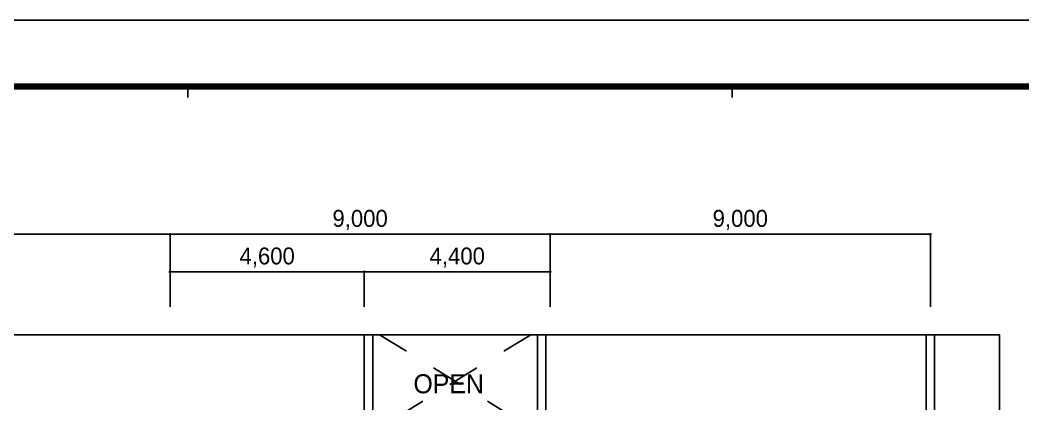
# Model space of a CAD drawing. Header units: millimetres. Extents: x 0 to 63075, y 0 to 44550.
# Drawn here: x 12394 to 36135, y 35455 to 44550 of the extents above; entities that cross this region are included whole.
import ezdxf
from ezdxf.xclip import XClip

# ---------------------------------------------------------------- set-up
doc = ezdxf.new("R2010")
doc.units = ezdxf.units.MM
doc.header["$LTSCALE"] = 750
doc.header["$XCLIPFRAME"] = 0
for name, pattern in [('CEN', [62, 60, -1, 0, -1]), ('CENTER', [55, 50, -2, 1, -2]), ('HID', [0.2, 0.1, -0.1])]:
    doc.linetypes.add(name, pattern=pattern)
doc.layers.get('Defpoints').update_dxf_attribs({"color": 167})
for name, color, linetype in [('arch', 8, 'Continuous'), ('cen', 1, 'CENTER'), ('PLAN', 8, 'Continuous'), ('SYM', 3, 'Continuous'), ('XR-SHEET-SHT', 5, 'Continuous'), ('XREF', 7, 'CEN')]:
    doc.layers.add(name, color=color, linetype=linetype)
doc.layers.add('XR-SHEET-TEMP', color=171, linetype='Continuous', plot=False)
doc.styles.add('HY울릉도L', font='')
doc.styles.add('돋움', font='')
doc.styles.get('HY울릉도L').set_extended_font_data('HY울릉도L')
doc.styles.get('돋움').set_extended_font_data('Dotum')
doc.dimstyles.new('D 200', dxfattribs={"dimscale": 100, "dimtxt": 4, "dimasz": 0.65, "dimexe": 0, "dimexo": 2.5, "dimgap": 1, "dimtad": 1, "dimdec": 0, "dimzin": 1, "dimdsep": 46, "dimlunit": 6, "dimtxsty": 'HY울릉도L', "dimblk": 'DOT', "dimcen": 10, "dimclrd": 1, "dimclre": 1, "dimclrt": 3, "dimadec": 0, "dimazin": 0, "dimtfac": 1, "dimtdec": 0, "dimtix": 1, "dimtmove": 0, "dimatfit": 3, "dimldrblk": 'DOTSMALL', "dimfxl": 1, "dimtolj": 1, "dimtzin": 0, "dimarcsym": 0})

# ---------------------------------------------------------------- blocks, each defined once
blk = doc.blocks.new('XR-FORM-EE', base_point=(461, 408))
at = {"layer": 'XR-SHEET-SHT', "color": 5}
blk.add_lwpolyline([(0, 118800), (168200, 118800), (168200, 0), (0, 0)], close=True, dxfattribs=at)
at = {"layer": 'XR-SHEET-SHT', "color": 5, "const_width": 400}
blk.add_lwpolyline([(9300, 114600), (163900, 114600), (163900, 4200), (9300, 4200)], close=True, dxfattribs=at)
at = {"layer": 'XR-SHEET-TEMP'}
for p, q in [((43650, 114600), (43650, 113900)), ((78000, 114600), (78000, 113900))]:
    blk.add_line(p, q, dxfattribs=at)
blk = doc.blocks.new('XR-UT동', base_point=(461, 408))
at = {"layer": 'arch'}
for p, q in [((48740, 44176), (48740, 34576)), ((48940, 44176), (48940, 34576)), ((52840, 34576), (52840, 43976)), ((53040, 34576), (53040, 43976)), ((62040, 43976), (62040, 34576)), ((62240, 43976), (62240, 34576))]:
    blk.add_line(p, q, dxfattribs=at)
at = {"layer": 'arch', "linetype": 'HID', "ltscale": 10}
for p, q in [((48940, 36976), (52840, 34576)), ((52840, 36976), (48940, 34576))]:
    blk.add_line(p, q, dxfattribs=at)
at = {"layer": 'arch', "style": '돋움'}
blk.add_text('OPEN', height=450, dxfattribs=at).set_placement((49903, 35492))
blk = doc.blocks.new('DOT')
at = {"layer": 'cen', "color": 0, "linetype": 'ByBlock'}
blk.add_line((-0.5, 0), (-1, 0), dxfattribs=at)
at = {"layer": 'cen', "color": 0, "linetype": 'ByBlock', "const_width": 0.5}
blk.add_lwpolyline([(-0.25, 0, 1), (0.25, 0, 1)], format="xyb", close=True, dxfattribs=at)
blk = doc.blocks.new('*D8')
at = {"layer": 'Defpoints', "color": 0, "transparency": 16777216}
for p in [(15944, 39474), (6944, 37506), (15944, 37506)]:
    blk.add_point(p, dxfattribs=at)
at = {"layer": 'PLAN', "color": 1, "lineweight": -2, "transparency": 16777216}
for p, q in [((6944, 37756), (6944, 39474)), ((7009, 39474), (15879, 39474)), ((15944, 37756), (15944, 39474))]:
    blk.add_line(p, q, dxfattribs=at)
at = {"layer": 'PLAN', "color": 1, "lineweight": -2, "transparency": 16777216, "xscale": 65, "yscale": 65, "zscale": 65, "rotation": 180}
blk.add_blockref('DOT', (6944, 39474), dxfattribs=at)
at = {"layer": 'PLAN', "color": 1, "lineweight": -2, "transparency": 16777216, "xscale": 65, "yscale": 65, "zscale": 65}
blk.add_blockref('DOT', (15944, 39474), dxfattribs=at)
at = {"layer": 'PLAN', "color": 3, "transparency": 16777216, "insert": (11444, 39814), "char_height": 400, "attachment_point": 5, "style": 'HY울릉도L'}
blk.add_mtext('\\A1;9,000', dxfattribs=at)
blk = doc.blocks.new('_DotSmall')
at = {"color": 0, "linetype": 'ByBlock', "const_width": 0.5}
blk.add_lwpolyline([(-0.0625, 0, 1), (0.0625, 0, 1)], format="xyb", close=True, dxfattribs=at)
blk = doc.blocks.new('*D9')
at = {"layer": 'Defpoints', "color": 0, "transparency": 16777216}
for p in [(24944, 39474), (15944, 37506), (24944, 37506)]:
    blk.add_point(p, dxfattribs=at)
at = {"layer": 'PLAN', "color": 1, "lineweight": -2, "transparency": 16777216}
for p, q in [((15944, 37756), (15944, 39474)), ((16009, 39474), (24879, 39474)), ((24944, 37756), (24944, 39474))]:
    blk.add_line(p, q, dxfattribs=at)
at = {"layer": 'PLAN', "color": 1, "lineweight": -2, "transparency": 16777216, "xscale": 65, "yscale": 65, "zscale": 65, "rotation": 180}
blk.add_blockref('DOT', (15944, 39474), dxfattribs=at)
at = {"layer": 'PLAN', "color": 1, "lineweight": -2, "transparency": 16777216, "xscale": 65, "yscale": 65, "zscale": 65}
blk.add_blockref('DOT', (24944, 39474), dxfattribs=at)
at = {"layer": 'PLAN', "color": 3, "transparency": 16777216, "insert": (20444, 39814), "char_height": 400, "attachment_point": 5, "style": 'HY울릉도L'}
blk.add_mtext('\\A1;9,000', dxfattribs=at)
blk = doc.blocks.new('*D10')
at = {"layer": 'Defpoints', "color": 0, "transparency": 16777216}
for p in [(33944, 39474), (24944, 37506), (33944, 37506)]:
    blk.add_point(p, dxfattribs=at)
at = {"layer": 'PLAN', "color": 1, "lineweight": -2, "transparency": 16777216}
for p, q in [((24944, 37756), (24944, 39474)), ((25009, 39474), (33879, 39474)), ((33944, 37756), (33944, 39474))]:
    blk.add_line(p, q, dxfattribs=at)
at = {"layer": 'PLAN', "color": 1, "lineweight": -2, "transparency": 16777216, "xscale": 65, "yscale": 65, "zscale": 65, "rotation": 180}
blk.add_blockref('DOT', (24944, 39474), dxfattribs=at)
at = {"layer": 'PLAN', "color": 1, "lineweight": -2, "transparency": 16777216, "xscale": 65, "yscale": 65, "zscale": 65}
blk.add_blockref('DOT', (33944, 39474), dxfattribs=at)
at = {"layer": 'PLAN', "color": 3, "transparency": 16777216, "insert": (29444, 39814), "char_height": 400, "attachment_point": 5, "style": 'HY울릉도L'}
blk.add_mtext('\\A1;9,000', dxfattribs=at)
blk = doc.blocks.new('*D11')
at = {"layer": 'Defpoints', "color": 0, "transparency": 16777216}
for p in [(20544, 38585), (15944, 37506), (20544, 37506)]:
    blk.add_point(p, dxfattribs=at)
at = {"layer": 'PLAN', "color": 1, "lineweight": -2, "transparency": 16777216}
for p, q in [((15944, 37756), (15944, 38585)), ((16009, 38585), (20479, 38585)), ((20544, 37756), (20544, 38585))]:
    blk.add_line(p, q, dxfattribs=at)
at = {"layer": 'PLAN', "color": 1, "lineweight": -2, "transparency": 16777216, "xscale": 65, "yscale": 65, "zscale": 65, "rotation": 180}
blk.add_blockref('DOT', (15944, 38585), dxfattribs=at)
at = {"layer": 'PLAN', "color": 1, "lineweight": -2, "transparency": 16777216, "xscale": 65, "yscale": 65, "zscale": 65}
blk.add_blockref('DOT', (20544, 38585), dxfattribs=at)
at = {"layer": 'PLAN', "color": 3, "transparency": 16777216, "insert": (18244, 38924), "char_height": 400, "attachment_point": 5, "style": 'HY울릉도L'}
blk.add_mtext('\\A1;4,600', dxfattribs=at)
blk = doc.blocks.new('*D12')
at = {"layer": 'Defpoints', "color": 0, "transparency": 16777216}
for p in [(24944, 38585), (20544, 37506), (24944, 37506)]:
    blk.add_point(p, dxfattribs=at)
at = {"layer": 'PLAN', "color": 1, "lineweight": -2, "transparency": 16777216}
for p, q in [((20544, 37756), (20544, 38585)), ((20609, 38585), (24879, 38585)), ((24944, 37756), (24944, 38585))]:
    blk.add_line(p, q, dxfattribs=at)
at = {"layer": 'PLAN', "color": 1, "lineweight": -2, "transparency": 16777216, "xscale": 65, "yscale": 65, "zscale": 65, "rotation": 180}
blk.add_blockref('DOT', (20544, 38585), dxfattribs=at)
at = {"layer": 'PLAN', "color": 1, "lineweight": -2, "transparency": 16777216, "xscale": 65, "yscale": 65, "zscale": 65}
blk.add_blockref('DOT', (24944, 38585), dxfattribs=at)
at = {"layer": 'PLAN', "color": 3, "transparency": 16777216, "insert": (22744, 38924), "char_height": 400, "attachment_point": 5, "style": 'HY울릉도L'}
blk.add_mtext('\\A1;4,400', dxfattribs=at)

msp = doc.modelspace()

# ---------------------------------------------------------------- linework, layer by layer
at = {"layer": 'SYM', "color": 1}
msp.add_lwpolyline([(8036.8, 37094.9), (35581.9, 37094.9), (35581.9, 7945.3), (8036.8, 7945.3)], close=True, dxfattribs=at)

# ---------------------------------------------------------------- block references
at = {"layer": 'XREF', "xscale": 0.375, "yscale": 0.375, "zscale": 0.375}
msp.add_blockref('XR-FORM-EE', (172.9, 153.2), dxfattribs=at)
at = {"layer": 'XREF'}
ref = msp.add_blockref('XR-UT동', (-27735.2, 624.2), dxfattribs=at)
XClip(ref).set_block_clipping_path([(36233.0824204416, 7729.6409579753), (63778.0844075135, 36879.206167595)])

# ---------------------------------------------------------------- dimensions: what is measured, and where the dimension line sits
at = {"layer": 'PLAN', "color": 8}
for base, p1, p2, picture, middle in [((15943.8, 39473.9), (6943.8, 37505.5), (15943.8, 37505.5), '*D8', (11443.8, 39813.8)), ((24943.8, 39473.9), (15943.8, 37505.5), (24943.8, 37505.5), '*D9', (20443.8, 39813.8)), ((33943.8, 39473.9), (24943.8, 37505.5), (33943.8, 37505.5), '*D10', (29443.8, 39813.8)), ((20543.8, 38584.7), (15943.8, 37505.5), (20543.8, 37505.5), '*D11', (18243.8, 38924.3)), ((24943.8, 38584.7), (20543.8, 37505.5), (24943.8, 37505.5), '*D12', (22743.8, 38924.3))]:
    dim = msp.add_linear_dim(base=base, p1=p1, p2=p2, dimstyle='D 200', override={"dimscale": 100}, dxfattribs=at)
    dim.commit()
    dim.dimension.update_dxf_attribs({"geometry": picture, "text_midpoint": middle})

doc.saveas('drawing.dxf')
